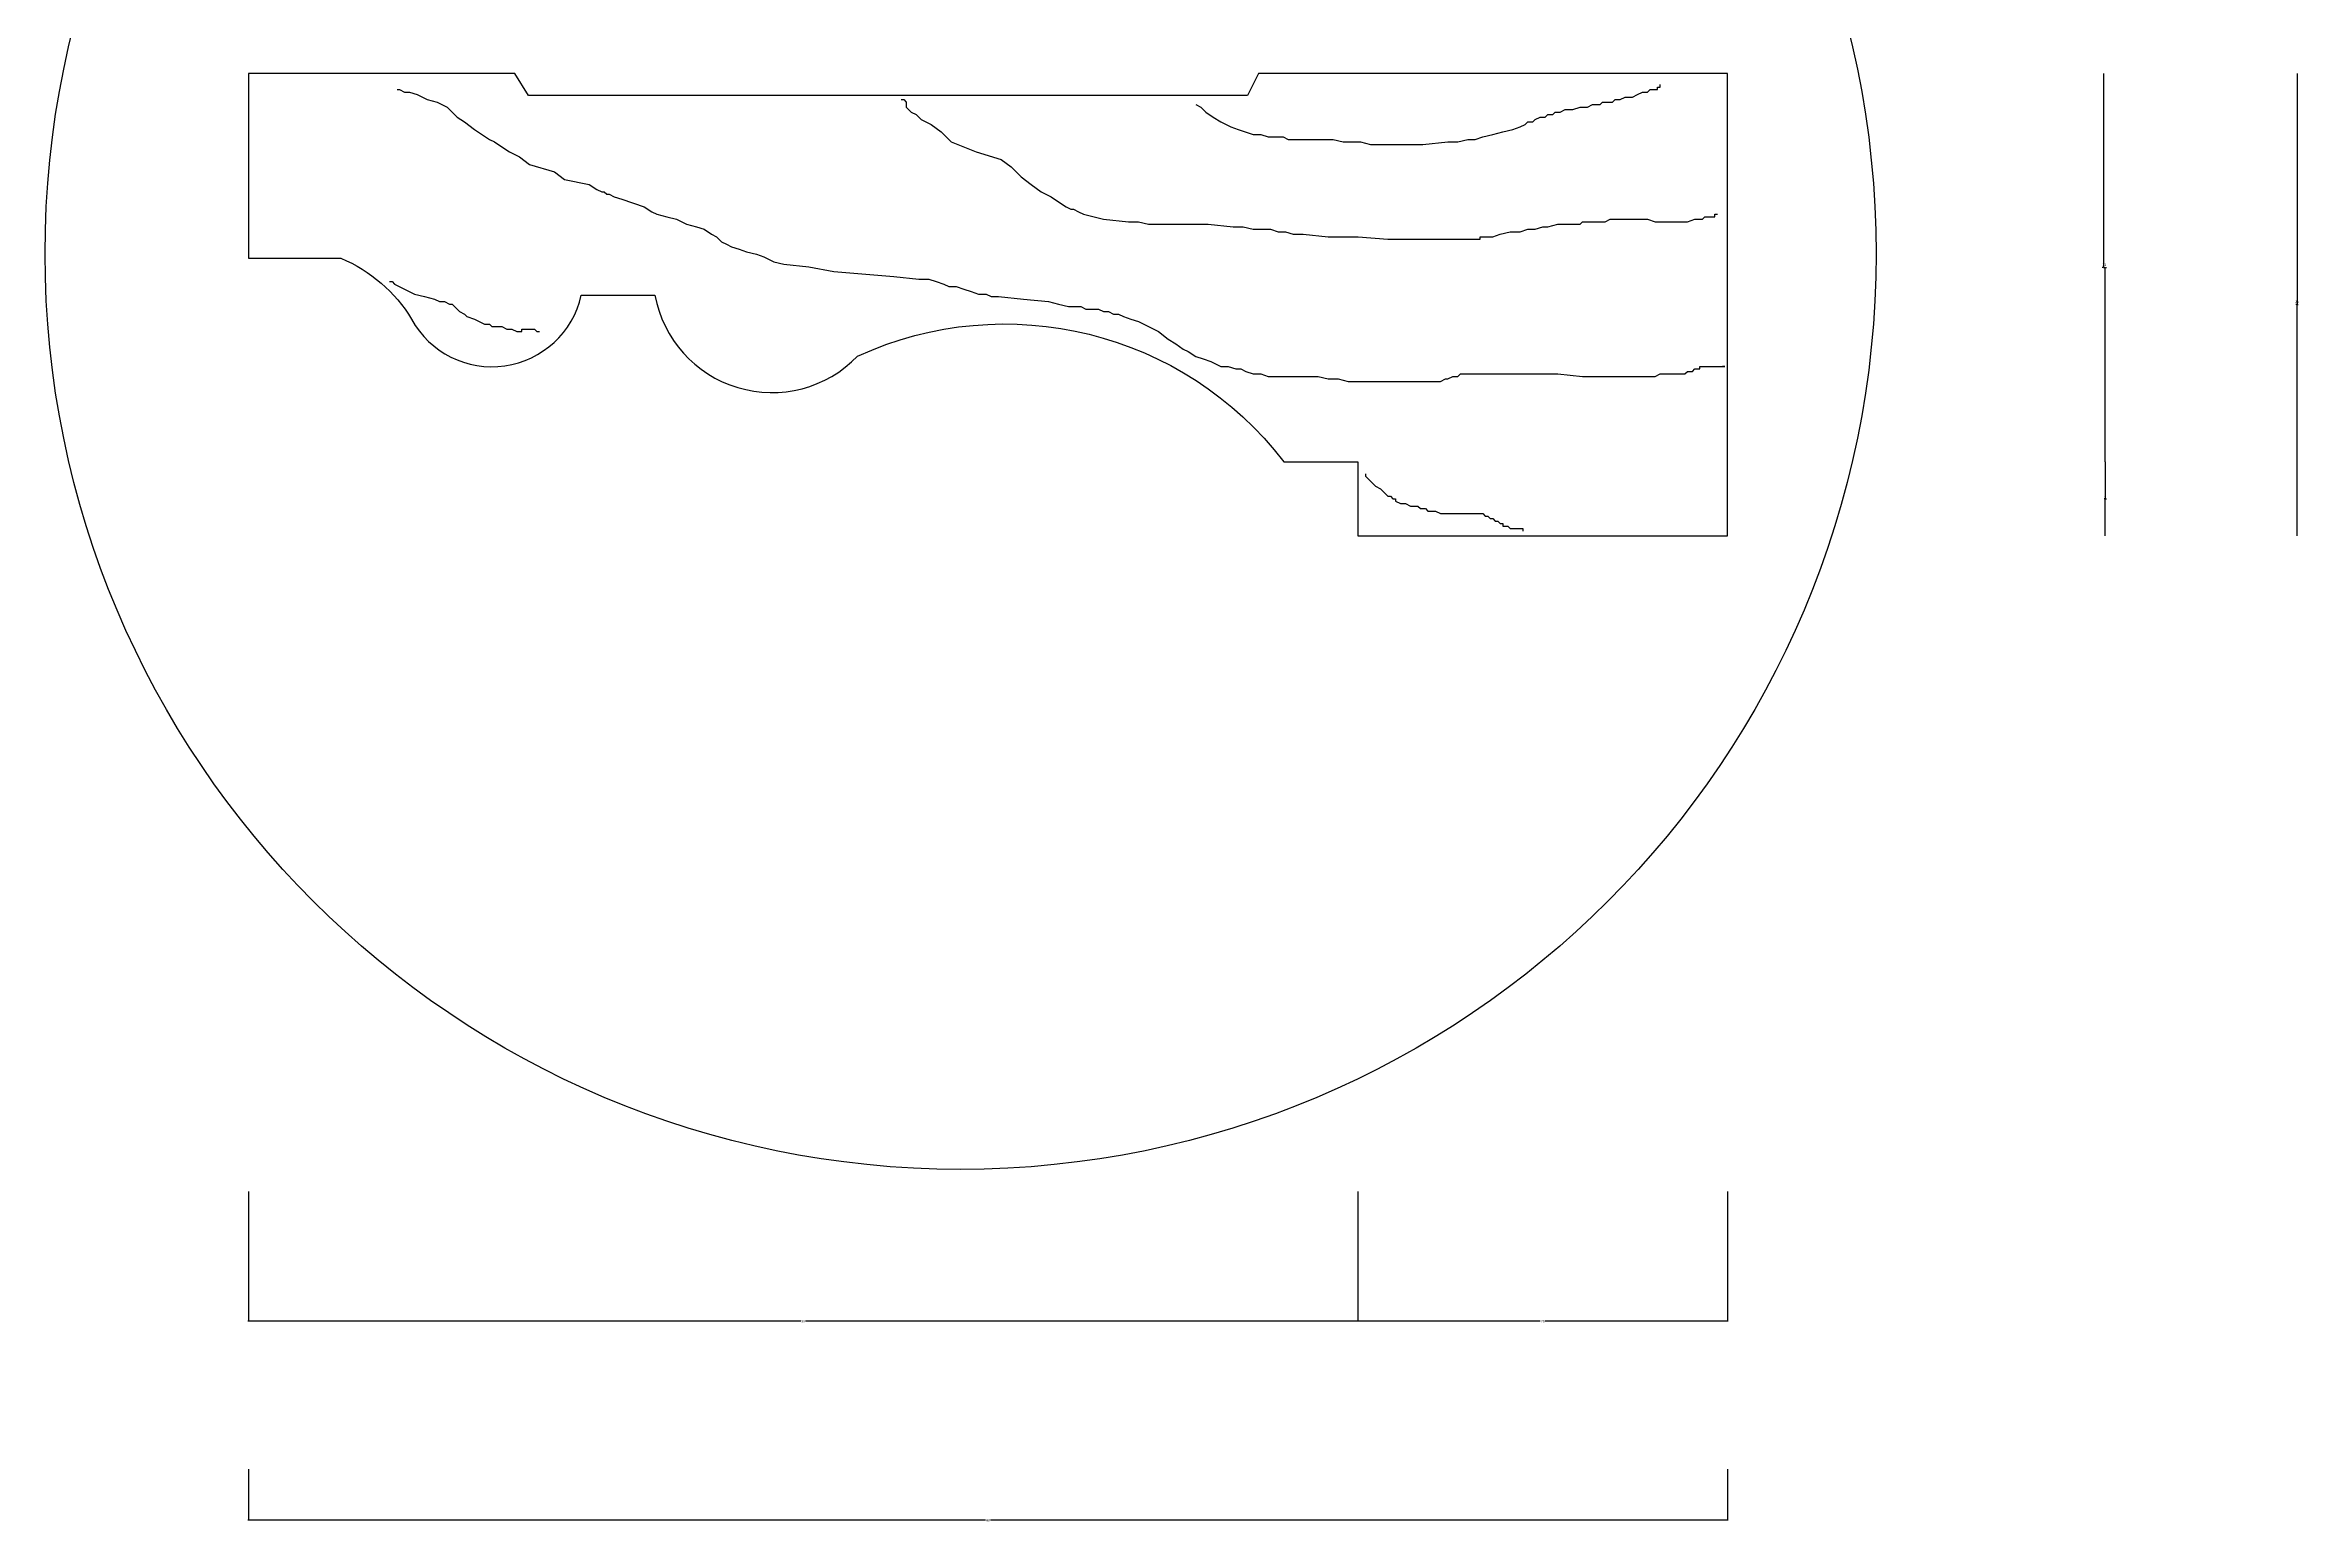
# Model space of a CAD drawing. Header units: metres. Extents: x 284 to 5327, y 183 to 6858.
# Drawn here: x 3522 to 4436, y 183 to 782 of the extents above; entities that cross this region are included whole.
import ezdxf

# ---------------------------------------------------------------- set-up
doc = ezdxf.new("R2010")
doc.units = ezdxf.units.M
for name, color, linetype in [('3', 3, 'Continuous'), ('4', 4, 'Continuous'), ('BH', 3, 'Continuous'), ('DIM', 3, 'Continuous')]:
    doc.layers.add(name, color=color, linetype=linetype)
doc.dimstyles.get("Standard").update_dxf_attribs({"dimtxt": 2.5, "dimasz": 2.5, "dimexe": 1.25, "dimexo": 0.625, "dimtad": 1, "dimcen": 2.5, "dimazin": 3, "dimtfac": 1, "dimtmove": 0, "dimatfit": 3})

# ---------------------------------------------------------------- blocks, each defined once
blk = doc.blocks.new('*D14')
for p, q in [((4435.64, 770.8), (4435.64, 677.05)), ((4435.39, 677.05), (4435.14, 677.05)), ((4435.64, 583.3), (4435.64, 677.05)), ((4435.64, 677.05), (4435.64, 677.05)), ((4435.89, 677.05), (4436.14, 677.05))]:
    blk.add_line(p, q)
at = {"layer": 'Defpoints'}
for p in [(4435.64, 770.8), (4435.64, 677.05), (4435.64, 583.3)]:
    blk.add_point(p, dxfattribs=at)
at = {"layer": 'DIM', "insert": (4435.64, 678.175), "char_height": 1, "attachment_point": 5}
blk.add_mtext('25', dxfattribs=at)
blk = doc.blocks.new('*D15')
for p, q in [((4357.83, 613.3), (4357.83, 598.3)), ((4357.58, 598.3), (4357.33, 598.3)), ((4357.83, 583.3), (4357.83, 598.3)), ((4357.83, 598.3), (4357.83, 598.3)), ((4358.08, 598.3), (4358.33, 598.3))]:
    blk.add_line(p, q)
at = {"layer": 'Defpoints'}
for p in [(4357.83, 613.3), (4357.83, 598.3), (4357.83, 583.3)]:
    blk.add_point(p, dxfattribs=at)
at = {"layer": 'DIM', "insert": (4357.83, 599.425), "char_height": 1, "attachment_point": 5}
blk.add_mtext('4', dxfattribs=at)
blk = doc.blocks.new('*D16')
for p, q in [((4357.09, 770.8), (4357.09, 692.05)), ((4356.84, 692.05), (4356.59, 692.05)), ((4357.09, 692.05), (4357.83, 692.05)), ((4357.83, 613.3), (4357.83, 692.05)), ((4358.08, 692.05), (4358.33, 692.05))]:
    blk.add_line(p, q)
at = {"layer": 'Defpoints'}
for p in [(4357.09, 770.8), (4357.09, 692.05), (4357.83, 613.3)]:
    blk.add_point(p, dxfattribs=at)
at = {"layer": 'DIM', "insert": (4357.46, 693.175), "char_height": 1, "attachment_point": 5}
blk.add_mtext('21', dxfattribs=at)
blk = doc.blocks.new('*D35')
for p, q in [((3604.65, 204.71), (3604.65, 183.97)), ((4204.65, 204.71), (4204.65, 183.97)), ((3903.65, 183.97), (3604.4, 183.97)), ((4204.9, 183.97), (3905.65, 183.97))]:
    blk.add_line(p, q)
at = {"layer": 'Defpoints'}
for p in [(3604.65, 204.71), (4204.65, 204.71), (4204.65, 183.97)]:
    blk.add_point(p, dxfattribs=at)
at = {"layer": 'DIM', "insert": (3904.65, 183.97), "char_height": 1, "attachment_point": 5}
blk.add_mtext('80', dxfattribs=at)
blk = doc.blocks.new('*D36')
for p, q in [((3604.65, 317.28), (3604.65, 264.71)), ((4054.65, 317.28), (4054.65, 264.71)), ((3828.65, 264.71), (3604.4, 264.71)), ((4054.9, 264.71), (3830.65, 264.71))]:
    blk.add_line(p, q)
at = {"layer": 'Defpoints'}
for p in [(3604.65, 317.28), (4054.65, 317.28), (4054.65, 264.71)]:
    blk.add_point(p, dxfattribs=at)
at = {"layer": 'DIM', "insert": (3829.65, 264.71), "char_height": 1, "attachment_point": 5}
blk.add_mtext('60', dxfattribs=at)
blk = doc.blocks.new('*D37')
for p, q in [((4054.65, 317.28), (4054.65, 264.71)), ((4204.65, 317.28), (4204.65, 264.71)), ((4128.65, 264.71), (4054.4, 264.71)), ((4204.9, 264.71), (4130.65, 264.71))]:
    blk.add_line(p, q)
at = {"layer": 'Defpoints'}
for p in [(4054.65, 317.28), (4204.65, 317.28), (4204.65, 264.71)]:
    blk.add_point(p, dxfattribs=at)
at = {"layer": 'DIM', "insert": (4129.65, 264.71), "char_height": 1, "attachment_point": 5}
blk.add_mtext('20', dxfattribs=at)

msp = doc.modelspace()

# ---------------------------------------------------------------- linework, layer by layer
at = {"layer": '3'}
for p, q in [((3664.92, 764.23), (3665.94, 764.23)), ((3665.94, 764.23), (3667.96, 763.22)), ((3667.96, 763.22), (3669.99, 763.22)), ((3669.99, 763.22), (3673.02, 762.21)), ((3673.02, 762.21), (3677.07, 760.18)), ((3677.07, 760.18), (3681.12, 759.17)), ((3681.12, 759.17), (3685.17, 757.15)), ((3869.44, 760.18), (3870.45, 760.18)), ((3870.45, 760.18), (3871.46, 759.17)), ((3871.46, 759.17), (3871.46, 757.15)), ((4152.92, 758.16), (4153.94, 759.17)), ((4153.94, 759.17), (4157.99, 759.17)), ((4157.99, 759.17), (4159, 760.18)), ((4159, 760.18), (4161.02, 760.18)), ((4161.02, 760.18), (4163.05, 761.2)), ((4163.05, 761.2), (4166.08, 761.2)), ((4166.08, 761.2), (4168.11, 762.21)), ((4168.11, 762.21), (4170.13, 763.22)), ((4170.13, 763.22), (4172.16, 763.22)), ((4172.16, 763.22), (4173.17, 764.23)), ((4173.17, 764.23), (4176.21, 764.23)), ((4176.21, 764.23), (4176.21, 765.24)), ((4176.21, 765.24), (4177.22, 765.24)), ((4177.22, 765.24), (4177.22, 766.25)), ((3685.17, 757.15), (3689.22, 753.1)), ((3689.22, 753.1), (3692.26, 751.08)), ((3692.26, 751.08), (3696.31, 748.04)), ((3871.46, 757.15), (3873.49, 755.13)), ((3873.49, 755.13), (3875.51, 754.11)), ((3875.51, 754.11), (3877.54, 752.09)), ((3877.54, 752.09), (3881.59, 750.07)), ((3881.59, 750.07), (3885.64, 747.03)), ((3988.91, 758.16), (3990.93, 757.15)), ((3990.93, 757.15), (3992.96, 755.13)), ((3992.96, 755.13), (3995.99, 753.1)), ((3995.99, 753.1), (3999.03, 751.08)), ((3999.03, 751.08), (4003.08, 749.06)), ((4120.52, 749.06), (4122.55, 750.07)), ((4122.55, 750.07), (4123.56, 751.08)), ((4123.56, 751.08), (4125.59, 751.08)), ((4125.59, 751.08), (4126.6, 752.09)), ((4126.6, 752.09), (4128.62, 753.1)), ((4128.62, 753.1), (4130.65, 753.1)), ((4130.65, 753.1), (4131.66, 754.11)), ((4131.66, 754.11), (4133.69, 754.11)), ((4133.69, 754.11), (4134.7, 755.13)), ((4134.7, 755.13), (4136.72, 755.13)), ((4136.72, 755.13), (4138.75, 756.14)), ((4138.75, 756.14), (4141.79, 756.14)), ((4141.79, 756.14), (4144.82, 757.15)), ((4144.82, 757.15), (4147.86, 757.15)), ((4147.86, 757.15), (4149.89, 758.16)), ((4149.89, 758.16), (4152.92, 758.16)), ((3696.31, 748.04), (3702.38, 744)), ((3702.38, 744), (3704.41, 742.99)), ((3704.41, 742.99), (3707.45, 740.96)), ((3707.45, 740.96), (3710.48, 738.94)), ((3885.64, 747.03), (3889.69, 742.99)), ((3889.69, 742.99), (3899.81, 738.94)), ((4003.08, 749.06), (4006.12, 748.04)), ((4006.12, 748.04), (4012.19, 746.02)), ((4012.19, 746.02), (4015.23, 746.02)), ((4015.23, 746.02), (4018.27, 745.01)), ((4018.27, 745.01), (4024.34, 745.01)), ((4024.34, 745.01), (4026.37, 744)), ((4026.37, 744), (4044.59, 744)), ((4044.59, 744), (4048.64, 742.99)), ((4048.64, 742.99), (4055.73, 742.99)), ((4055.73, 742.99), (4059.78, 741.97)), ((4059.78, 741.97), (4081.04, 741.97)), ((4081.04, 741.97), (4091.16, 742.99)), ((4091.16, 742.99), (4095.21, 742.99)), ((4095.21, 742.99), (4099.26, 744)), ((4099.26, 744), (4102.3, 744)), ((4102.3, 744), (4105.34, 745.01)), ((4105.34, 745.01), (4109.39, 746.02)), ((4109.39, 746.02), (4113.44, 747.03)), ((4113.44, 747.03), (4117.49, 748.04)), ((4117.49, 748.04), (4120.52, 749.06)), ((3710.48, 738.94), (3714.53, 736.92)), ((3714.53, 736.92), (3718.58, 733.88)), ((3718.58, 733.88), (3728.71, 730.84)), ((3899.81, 738.94), (3909.94, 735.9)), ((3909.94, 735.9), (3913.99, 732.87)), ((3913.99, 732.87), (3918.04, 728.82)), ((3728.71, 730.84), (3732.76, 727.81)), ((3732.76, 727.81), (3742.88, 725.79)), ((3742.88, 725.79), (3745.92, 723.76)), ((3745.92, 723.76), (3747.94, 722.75)), ((3747.94, 722.75), (3748.96, 722.75)), ((3748.96, 722.75), (3749.97, 721.74)), ((3918.04, 728.82), (3922.08, 725.79)), ((3922.08, 725.79), (3926.13, 722.75)), ((3926.13, 722.75), (3930.18, 720.73)), ((3749.97, 721.74), (3750.98, 721.74)), ((3750.98, 721.74), (3753.01, 720.73)), ((3753.01, 720.73), (3756.04, 719.72)), ((3756.04, 719.72), (3765.16, 716.68)), ((3765.16, 716.68), (3768.19, 714.66)), ((3768.19, 714.66), (3770.22, 713.65)), ((3770.22, 713.65), (3774.27, 712.63)), ((3930.18, 720.73), (3933.22, 718.7)), ((3933.22, 718.7), (3936.26, 716.68)), ((3936.26, 716.68), (3938.28, 715.67)), ((3938.28, 715.67), (3939.3, 715.67)), ((3939.3, 715.67), (3941.32, 714.66)), ((3941.32, 714.66), (3943.35, 713.65)), ((3943.35, 713.65), (3951.45, 711.62)), ((4199.5, 712.63), (4199.5, 713.65)), ((4199.5, 713.65), (4200.51, 713.65)), ((3774.27, 712.63), (3778.32, 711.62)), ((3778.32, 711.62), (3782.37, 709.6)), ((3782.37, 709.6), (3786.42, 708.59)), ((3786.42, 708.59), (3789.45, 707.58)), ((3789.45, 707.58), (3792.49, 705.55)), ((3792.49, 705.55), (3794.52, 704.54)), ((3794.52, 704.54), (3796.54, 702.52)), ((3951.45, 711.62), (3961.57, 710.61)), ((3961.57, 710.61), (3965.62, 710.61)), ((3965.62, 710.61), (3969.67, 709.6)), ((3969.67, 709.6), (3993.97, 709.6)), ((3993.97, 709.6), (4004.09, 708.59)), ((4004.09, 708.59), (4008.14, 708.59)), ((4008.14, 708.59), (4012.19, 707.58)), ((4012.19, 707.58), (4019.28, 707.58)), ((4019.28, 707.58), (4022.32, 706.56)), ((4022.32, 706.56), (4025.35, 706.56)), ((4025.35, 706.56), (4028.39, 705.55)), ((4028.39, 705.55), (4032.44, 705.55)), ((4032.44, 705.55), (4042.57, 704.54)), ((4042.57, 704.54), (4054.72, 704.54)), ((4054.72, 704.54), (4066.86, 703.53)), ((4104.33, 703.53), (4104.33, 704.54)), ((4104.33, 704.54), (4109.39, 704.54)), ((4109.39, 704.54), (4112.43, 705.55)), ((4112.43, 705.55), (4116.47, 706.56)), ((4116.47, 706.56), (4120.52, 706.56)), ((4120.52, 706.56), (4123.56, 707.58)), ((4123.56, 707.58), (4126.6, 707.58)), ((4126.6, 707.58), (4129.64, 708.59)), ((4129.64, 708.59), (4131.66, 708.59)), ((4131.66, 708.59), (4135.71, 709.6)), ((4135.71, 709.6), (4144.82, 709.6)), ((4144.82, 709.6), (4145.84, 710.61)), ((4145.84, 710.61), (4154.95, 710.61)), ((4154.95, 710.61), (4156.97, 711.62)), ((4156.97, 711.62), (4172.16, 711.62)), ((4172.16, 711.62), (4175.2, 710.61)), ((4175.2, 710.61), (4188.36, 710.61)), ((4188.36, 710.61), (4191.4, 711.62)), ((4191.4, 711.62), (4194.43, 711.62)), ((4194.43, 711.62), (4195.45, 712.63)), ((4195.45, 712.63), (4199.5, 712.63)), ((3796.54, 702.52), (3798.57, 701.51)), ((3798.57, 701.51), (3800.59, 700.49)), ((3800.59, 700.49), (3803.63, 699.48)), ((3803.63, 699.48), (3806.67, 698.47)), ((3806.67, 698.47), (3810.72, 697.46)), ((3810.72, 697.46), (3813.75, 696.45)), ((3813.75, 696.45), (3817.8, 694.42)), ((4066.86, 703.53), (4104.33, 703.53)), ((3661.89, 686.33), (3662.9, 686.33)), ((3662.9, 686.33), (3663.91, 685.32)), ((3817.8, 694.42), (3821.85, 693.41)), ((3821.85, 693.41), (3831.98, 692.4)), ((3831.98, 692.4), (3842.1, 690.38)), ((3842.1, 690.38), (3866.4, 688.35)), ((3866.4, 688.35), (3876.52, 687.34)), ((3876.52, 687.34), (3880.57, 687.34)), ((3880.57, 687.34), (3883.61, 686.33)), ((3883.61, 686.33), (3886.65, 685.32)), ((3663.91, 685.32), (3672.01, 681.27)), ((3672.01, 681.27), (3676.06, 680.26)), ((3676.06, 680.26), (3680.11, 679.25)), ((3680.11, 679.25), (3682.13, 678.24)), ((3682.13, 678.24), (3684.16, 678.24)), ((3684.16, 678.24), (3686.18, 677.22)), ((3686.18, 677.22), (3687.2, 677.22)), ((3687.2, 677.22), (3688.21, 676.21)), ((3886.65, 685.32), (3888.67, 684.31)), ((3888.67, 684.31), (3891.71, 684.31)), ((3891.71, 684.31), (3894.75, 683.29)), ((3894.75, 683.29), (3897.79, 682.28)), ((3897.79, 682.28), (3900.82, 681.27)), ((3900.82, 681.27), (3903.86, 681.27)), ((3903.86, 681.27), (3905.89, 680.26)), ((3905.89, 680.26), (3908.92, 680.26)), ((3908.92, 680.26), (3919.05, 679.25)), ((3919.05, 679.25), (3929.17, 678.24)), ((3929.17, 678.24), (3933.22, 677.22)), ((3933.22, 677.22), (3937.27, 676.21)), ((3688.21, 676.21), (3690.23, 674.19)), ((3690.23, 674.19), (3692.26, 673.18)), ((3692.26, 673.18), (3693.27, 672.17)), ((3693.27, 672.17), (3696.31, 671.15)), ((3696.31, 671.15), (3700.36, 669.13)), ((3700.36, 669.13), (3702.38, 669.13)), ((3702.38, 669.13), (3703.4, 668.12)), ((3703.4, 668.12), (3707.45, 668.12)), ((3707.45, 668.12), (3709.47, 667.11)), ((3937.27, 676.21), (3942.33, 676.21)), ((3942.33, 676.21), (3944.36, 675.2)), ((3944.36, 675.2), (3949.42, 675.2)), ((3949.42, 675.2), (3951.45, 674.19)), ((3951.45, 674.19), (3953.47, 674.19)), ((3953.47, 674.19), (3955.5, 673.18)), ((3955.5, 673.18), (3957.52, 673.18)), ((3957.52, 673.18), (3959.55, 672.17)), ((3959.55, 672.17), (3962.58, 671.15)), ((3962.58, 671.15), (3965.62, 670.14)), ((3965.62, 670.14), (3969.67, 668.12)), ((3969.67, 668.12), (3973.72, 666.1)), ((3709.47, 667.11), (3711.5, 667.11)), ((3711.5, 667.11), (3713.52, 666.1)), ((3713.52, 666.1), (3715.55, 666.1)), ((3715.55, 666.1), (3715.55, 667.11)), ((3715.55, 667.11), (3720.61, 667.11)), ((3720.61, 667.11), (3721.62, 666.1)), ((3721.62, 666.1), (3722.63, 666.1)), ((3973.72, 666.1), (3977.77, 663.06)), ((3977.77, 663.06), (3980.81, 661.04)), ((3980.81, 661.04), (3983.84, 659.01)), ((3983.84, 659.01), (3985.87, 658)), ((3985.87, 658), (3988.91, 655.98)), ((3988.91, 655.98), (3991.94, 654.97)), ((3991.94, 654.97), (3994.98, 653.95)), ((3994.98, 653.95), (3999.03, 651.93)), ((3999.03, 651.93), (4002.07, 651.93)), ((4002.07, 651.93), (4005.11, 650.92)), ((4005.11, 650.92), (4007.13, 650.92)), ((4007.13, 650.92), (4009.16, 649.91)), ((4009.16, 649.91), (4012.19, 648.9)), ((4187.35, 648.9), (4188.36, 649.91)), ((4188.36, 649.91), (4190.38, 649.91)), ((4190.38, 649.91), (4191.4, 650.92)), ((4191.4, 650.92), (4193.42, 650.92)), ((4193.42, 650.92), (4193.42, 651.93)), ((4193.42, 651.93), (4203.55, 651.93)), ((4203.55, 651.93), (4202.53, 651.93)), ((4012.19, 648.9), (4015.23, 648.9)), ((4015.23, 648.9), (4018.27, 647.88)), ((4018.27, 647.88), (4038.52, 647.88)), ((4038.52, 647.88), (4042.57, 646.87)), ((4042.57, 646.87), (4046.62, 646.87)), ((4046.62, 646.87), (4050.67, 645.86)), ((4050.67, 645.86), (4088.13, 645.86)), ((4088.13, 645.86), (4090.15, 646.87)), ((4090.15, 646.87), (4091.16, 646.87)), ((4091.16, 646.87), (4093.19, 647.88)), ((4093.19, 647.88), (4095.21, 647.88)), ((4095.21, 647.88), (4096.23, 648.9)), ((4096.23, 648.9), (4135.71, 648.9)), ((4135.71, 648.9), (4145.84, 647.88)), ((4145.84, 647.88), (4175.2, 647.88)), ((4175.2, 647.88), (4177.22, 648.9)), ((4177.22, 648.9), (4187.35, 648.9)), ((4057.75, 608.43), (4057.75, 607.42)), ((4057.75, 607.42), (4059.78, 605.39)), ((4059.78, 605.39), (4061.8, 603.37)), ((4061.8, 603.37), (4063.83, 602.36)), ((4063.83, 602.36), (4066.86, 599.32)), ((4066.86, 599.32), (4067.88, 599.32)), ((4067.88, 599.32), (4068.89, 598.31)), ((4068.89, 598.31), (4069.9, 598.31)), ((4069.9, 598.31), (4069.9, 597.3)), ((4069.9, 597.3), (4071.93, 596.29)), ((4071.93, 596.29), (4073.95, 596.29)), ((4073.95, 596.29), (4075.98, 595.28)), ((4075.98, 595.28), (4079.01, 595.28)), ((4079.01, 595.28), (4080.03, 594.26)), ((4080.03, 594.26), (4082.05, 594.26)), ((4082.05, 594.26), (4083.06, 593.25)), ((4083.06, 593.25), (4086.1, 593.25)), ((4086.1, 593.25), (4088.13, 592.24)), ((4088.13, 592.24), (4105.34, 592.24)), ((4105.34, 592.24), (4106.35, 591.23)), ((4106.35, 591.23), (4107.36, 591.23)), ((4107.36, 591.23), (4108.38, 590.22)), ((4108.38, 590.22), (4109.39, 590.22)), ((4109.39, 590.22), (4110.4, 589.2)), ((4110.4, 589.2), (4111.41, 589.2)), ((4111.41, 589.2), (4112.43, 588.19)), ((4112.43, 588.19), (4113.44, 588.19)), ((4113.44, 588.19), (4113.44, 587.18)), ((4113.44, 587.18), (4115.46, 587.18)), ((4115.46, 587.18), (4116.47, 586.17)), ((4116.47, 586.17), (4121.54, 586.17)), ((4121.54, 586.17), (4121.54, 585.16))]:
    msp.add_line(p, q, dxfattribs=at)
at = {"layer": '4'}
msp.add_lwpolyline([(3642.15, 695.8, -0.16), (3670.81, 671.07, 0.69), (3739.65, 680.8), (3769.53, 680.8, 0.61), (3851.72, 656.11, -0.35), (4024.65, 613.3), (4054.65, 613.3), (4054.65, 583.3), (4204.65, 583.3), (4204.65, 770.8), (4014.31, 770.8), (4009.82, 761.8), (3718.26, 761.8), (3712.69, 770.8), (3604.65, 770.8), (3604.65, 695.8)], format="xyb", close=True, dxfattribs=at)
at = {"layer": 'BH'}
msp.add_circle((3893.49, 697.67), 371.37, dxfattribs=at)

# ---------------------------------------------------------------- dimensions: what is measured, and where the dimension line sits
at = {"layer": 'DIM'}
for base, p1, p2, text, picture, middle in [((4357.09, 692.05), (4357.09, 770.8), (4357.83, 613.3), '21', '*D16', (4357.46, 693.175)), ((4435.64, 677.05), (4435.64, 583.3), (4435.64, 770.8), '25', '*D14', (4435.64, 678.175)), ((4357.83, 598.3), (4357.83, 613.3), (4357.83, 583.3), '4', '*D15', (4357.83, 599.425)), ((4054.65, 264.71), (4054.65, 317.28), (3604.65, 317.28), '60', '*D36', (3829.65, 264.71)), ((4204.65, 264.71), (4204.65, 317.28), (4054.65, 317.28), '20', '*D37', (4129.65, 264.71)), ((4204.65, 183.97), (4204.65, 204.71), (3604.65, 204.71), '80', '*D35', (3904.65, 183.97))]:
    dim = msp.add_linear_dim(base=base, p1=p1, p2=p2, text=text, dimstyle='Standard', dxfattribs=at)
    dim.commit()
    dim.dimension.update_dxf_attribs({"geometry": picture, "text_midpoint": middle})

doc.saveas('drawing.dxf')
